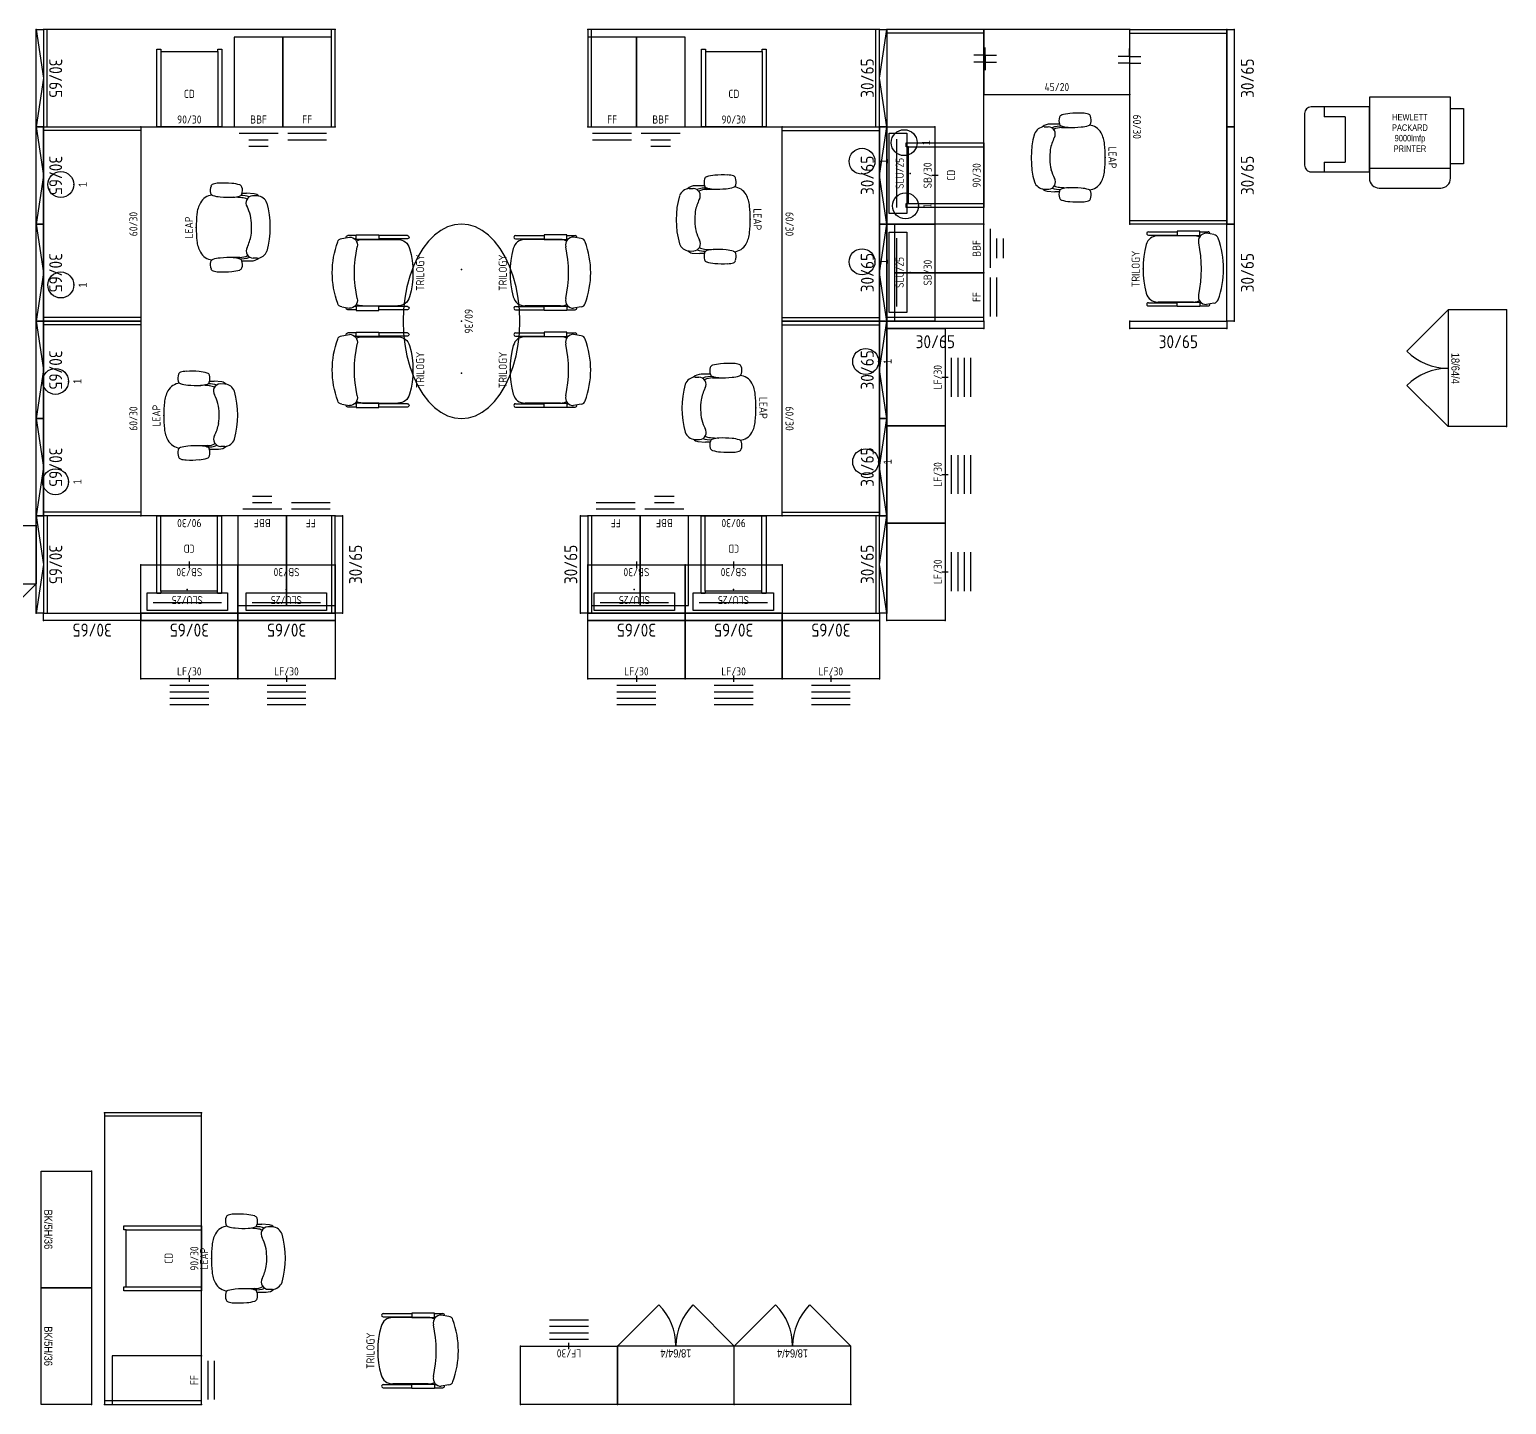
# Model space of a CAD drawing. Extents: x 13 to 2552, y -79 to 935.
# Drawn here: x 624 to 1079.7, y 511.1 to 935.3 of the extents above; entities that cross this region are included whole.
import ezdxf
from ezdxf.enums import TextEntityAlignment as Align

# ---------------------------------------------------------------- set-up
doc = ezdxf.new("R2010")
doc.units = 0
doc.header["$LTSCALE"] = 0.375
doc.header["$MEASUREMENT"] = 0
doc.layers.get('0').update_dxf_attribs({"lineweight": 0})
for name, color, linetype in [('A-EQPM-MOVE', 5, 'Continuous'), ('A-EQPM-TEXT', 7, 'Continuous'), ('A-FURN', 1, 'Continuous'), ('A-FURN-P-ELEC', 5, 'Continuous'), ('A-FURN-P-FILE', 1, 'Continuous'), ('A-FURN-P-FILE-T', 7, 'Continuous'), ('A-FURN-P-FREE', 1, 'Continuous'), ('A-FURN-P-FREE-T', 7, 'Continuous'), ('A-FURN-P-LGHT', 1, 'Continuous'), ('A-FURN-P-LGHT-T', 7, 'Continuous'), ('A-FURN-P-PEDS', 1, 'Continuous'), ('A-FURN-P-PEDS-T', 7, 'Continuous'), ('A-FURN-P-PNLS-65', 3, 'Continuous'), ('A-FURN-P-PNLS-65-T', 3, 'Continuous'), ('A-FURN-P-POWR', 5, 'Continuous'), ('A-FURN-P-POWR-T', 7, 'Continuous'), ('A-FURN-P-SEAT', 1, 'Continuous'), ('A-FURN-P-SEAT-T', 7, 'Continuous'), ('A-FURN-P-STOR', 1, 'Continuous'), ('A-FURN-P-STOR-T', 7, 'Continuous'), ('A-FURN-P-TOPS', 1, 'Continuous'), ('A-FURN-P-TOPS-T', 7, 'Continuous'), ('A-FURN-P-WKSF', 1, 'Continuous'), ('A-FURN-P-WKSF-BRK', 1, 'Continuous'), ('A-FURN-P-WKSF-BRK-T', 7, 'Continuous'), ('A-FURN-P-WKSF-T', 7, 'Continuous')]:
    doc.layers.add(name, color=color, linetype=linetype)
doc.styles.add('Notes', font='architxt.shx')
doc.styles.get("Standard").update_dxf_attribs({"font": 'ARIALN.TTF'})

# ---------------------------------------------------------------- blocks, each defined once
blk = doc.blocks.new('P_98213')
at = {"layer": 'A-FURN-P-PNLS-65'}
for p, q in [((0, 0), (0, 2.25)), ((0, 2.25), (30, 2.25)), ((30, 0), (0, 0)), ((30, 2.25), (30, 0))]:
    blk.add_line(p, q, dxfattribs=at)
for p in [(0, 2.25), (0, 0), (30, 2.25), (30, 0)]:
    blk.add_point(p, dxfattribs=at)
at = {"layer": 'A-FURN-P-PNLS-65-T', "style": 'Notes'}
blk.add_attdef('CAPTG', text='', height=4, dxfattribs=at).set_placement((15, 3.25), align=Align.CENTER)
at = {"layer": 'A-FURN-P-PNLS-65-T', "style": 'Notes', "flags": 1}
for tag in ['CAPPN', 'CAPMG', 'CAPMC', 'CAPQT', 'CAPDH', 'CAPGC']:
    blk.add_attdef(tag, (0, 0), '', height=0.001, dxfattribs=at)
blk = doc.blocks.new('P_9283A')
at = {"layer": 'A-FURN-P-FREE'}
for p, q in [((0, 0), (0, -30)), ((90, 0), (0, 0)), ((1.125, -30), (1.125, 0)), ((88.875, -30), (88.875, 0)), ((90, -30), (90, 0)), ((0, -30), (90, -30))]:
    blk.add_line(p, q, dxfattribs=at)
for p in [(0, 0), (90, 0), (0, -30), (90, -30)]:
    blk.add_point(p, dxfattribs=at)
at = {"layer": 'A-FURN-P-FREE-T', "style": 'Notes', "flags": 1}
for tag in ['CAPPN', 'CAPMG', 'CAPMC', 'CAPQT', 'CAPDH', 'CAPGC']:
    blk.add_attdef(tag, (0, 0), '', height=0.001, dxfattribs=at)
at = {"layer": 'A-FURN-P-FREE-T', "style": 'Notes'}
blk.add_attdef('CAPTG', text='', height=2.5, dxfattribs=at).set_placement((45, -29), align=Align.CENTER)
blk = doc.blocks.new('P_9259A')
at = {"layer": 'A-FURN-P-FREE'}
for p, q in [((0, 0), (60, 0)), ((0, -30), (0, 0)), ((1.125, -30), (1.125, 0)), ((58.875, -30), (58.875, 0)), ((60, 0), (60, -30)), ((60, -30), (0, -30))]:
    blk.add_line(p, q, dxfattribs=at)
for p in [(0, 0), (60, 0), (0, -30), (60, -30)]:
    blk.add_point(p, dxfattribs=at)
at = {"layer": 'A-FURN-P-FREE-T', "style": 'Notes', "flags": 1}
for tag in ['CAPPN', 'CAPMG', 'CAPMC', 'CAPQT', 'CAPDH', 'CAPGC']:
    blk.add_attdef(tag, (0, 0), '', height=0.001, dxfattribs=at)
at = {"layer": 'A-FURN-P-FREE-T', "style": 'Notes'}
blk.add_attdef('CAPTG', text='', height=2.5, dxfattribs=at).set_placement((30, -29), align=Align.CENTER)
blk = doc.blocks.new('P_99004BEWP')
at = {"layer": 'A-FURN-P-WKSF'}
for p, q in [((45, 0), (0, 0)), ((0, 0), (0, -20)), ((45, -20), (45, 0)), ((0, -20), (45, -20))]:
    blk.add_line(p, q, dxfattribs=at)
for p in [(0, 0), (45, 0), (0, -20), (45, -20)]:
    blk.add_point(p, dxfattribs=at)
at = {"layer": 'A-FURN-P-WKSF-T', "style": 'Notes', "flags": 1}
for tag in ['CAPPN', 'CAPMG', 'CAPMC', 'CAPQT', 'CAPDH', 'CAPGC']:
    blk.add_attdef(tag, (0, 0), '', height=0.001, dxfattribs=at)
at = {"layer": 'A-FURN-P-WKSF-T', "style": 'Notes'}
blk.add_attdef('CAPTG', text='', height=2.5, dxfattribs=at).set_placement((22.5, -19), align=Align.CENTER)
blk = doc.blocks.new('P_99365')
at = {"layer": 'A-FURN-P-WKSF-BRK'}
for p, q in [((0, 0), (-3.5, 0)), ((0, 0), (0, 2.4375)), ((0, 0), (0, -4.5625)), ((0, 0), (3.5, 0)), ((0, -2.125), (-3.5, -2.125)), ((0, -2.125), (3.5, -2.125))]:
    blk.add_line(p, q, dxfattribs=at)
blk.add_point((0, 0), dxfattribs=at)
at = {"layer": 'A-FURN-P-WKSF-BRK-T', "style": 'Notes', "flags": 1}
for tag, p in [('CAPPN', (0, 0)), ('CAPMG', (0, 0)), ('CAPMC', (0, 0)), ('CAPQT', (0, 0)), ('CAPDH', (0, 0)), ('CAPGC', (0, 0)), ('CAPTG', (8, -1.25))]:
    blk.add_attdef(tag, p, '', height=0.001, dxfattribs=at)
blk = doc.blocks.new('P_99409')
at = {"layer": 'A-FURN-P-PEDS'}
for p, q in [((-10, 24), (-8.75, 24)), ((-10, 0), (-10, 24)), ((-8.75, 24), (-8.75, 23.25)), ((-8.75, 23.25), (8.75, 23.25)), ((-8.75, 23.25), (-8.75, 0)), ((8.75, 24), (10, 24)), ((8.75, 23.25), (8.75, 24)), ((8.75, 23.25), (8.75, 0)), ((10, 24), (10, 0)), ((10, 0), (-10, 0))]:
    blk.add_line(p, q, dxfattribs=at)
blk.add_point((0, 0), dxfattribs=at)
at = {"layer": 'A-FURN-P-PEDS-T', "style": 'Notes'}
blk.add_attdef('CAPTG', text='', height=2.5, dxfattribs=at).set_placement((0, 1), align=Align.CENTER)
at = {"layer": 'A-FURN-P-PEDS-T', "style": 'Notes', "flags": 1}
for tag in ['CAPPN', 'CAPMG', 'CAPMC', 'CAPQT', 'CAPDH', 'CAPGC']:
    blk.add_attdef(tag, (0, 0), '', height=0.001, dxfattribs=at)
blk = doc.blocks.new('P_9U947')
at = {"layer": 'A-FURN-P-PEDS'}
for p, q in [((0, 27.625), (0, 0)), ((15, 27.625), (0, 27.625)), ((15, 0), (15, 27.625)), ((0, 0), (15, 0)), ((1.5, -2), (13.5, -2)), ((1.5, -4), (13.5, -4))]:
    blk.add_line(p, q, dxfattribs=at)
for p in [(0, 0), (15, 0)]:
    blk.add_point(p, dxfattribs=at)
at = {"layer": 'A-FURN-P-PEDS-T', "style": 'Notes', "flags": 1}
for tag in ['CAPPN', 'CAPMG', 'CAPMC', 'CAPQT', 'CAPDH', 'CAPGC']:
    blk.add_attdef(tag, (0, 0), '', height=0.001, dxfattribs=at)
at = {"layer": 'A-FURN-P-PEDS-T', "style": 'Notes'}
blk.add_attdef('CAPTG', text='', height=2.5, dxfattribs=at).set_placement((7.5, 1), align=Align.CENTER)
blk = doc.blocks.new('P_9U948')
at = {"layer": 'A-FURN-P-PEDS'}
for p, q in [((0, 27.625), (0, 0)), ((15, 27.625), (0, 27.625)), ((15, 0), (15, 27.625)), ((0, 0), (15, 0)), ((1.5, -2), (13.5, -2)), ((4.5, -4), (10.5, -4)), ((4.5, -6), (10.5, -6))]:
    blk.add_line(p, q, dxfattribs=at)
for p in [(0, 0), (15, 0)]:
    blk.add_point(p, dxfattribs=at)
at = {"layer": 'A-FURN-P-PEDS-T', "style": 'Notes', "flags": 1}
for tag in ['CAPPN', 'CAPMG', 'CAPMC', 'CAPQT', 'CAPDH', 'CAPGC']:
    blk.add_attdef(tag, (0, 0), '', height=0.001, dxfattribs=at)
at = {"layer": 'A-FURN-P-PEDS-T', "style": 'Notes'}
blk.add_attdef('CAPTG', text='', height=2.5, dxfattribs=at).set_placement((7.5, 1), align=Align.CENTER)
blk = doc.blocks.new('P_9BBL3015')
at = {"layer": 'A-FURN-P-STOR'}
for p, q in [((0, 0), (30, 0)), ((0, -14.875), (0, 0)), ((30, 0), (30, -14.875)), ((30, -14.875), (0, -14.875)), ((15, -15.875), (15, -13.875))]:
    blk.add_line(p, q, dxfattribs=at)
for p in [(0, 0), (30, 0), (0, -14.875), (30, -14.875)]:
    blk.add_point(p, dxfattribs=at)
at = {"layer": 'A-FURN-P-STOR-T', "style": 'Notes', "flags": 1}
for tag in ['CAPPN', 'CAPMG', 'CAPMC', 'CAPQT', 'CAPDH', 'CAPGC']:
    blk.add_attdef(tag, (0, 0), '', height=0.001, dxfattribs=at)
at = {"layer": 'A-FURN-P-STOR-T', "style": 'Notes'}
blk.add_attdef('CAPTG', text='', height=2.5, dxfattribs=at).set_placement((15, -13.875), align=Align.CENTER)
blk = doc.blocks.new('P_LSB24KD')
at = {"layer": 'A-FURN-P-LGHT'}
for p, q in [((-12.375, 6.5), (12.375, 6.5)), ((-12.375, 1), (-12.375, 6.5)), ((12.375, 6.5), (12.375, 1)), ((12.375, 1), (-12.375, 1)), ((-10.5625, 4.125), (10.5625, 4.125))]:
    blk.add_line(p, q, dxfattribs=at)
blk.add_point((0, 0), dxfattribs=at)
at = {"layer": 'A-FURN-P-LGHT-T', "style": 'Notes'}
blk.add_attdef('CAPTG', text='', height=2.5, dxfattribs=at).set_placement((0, 2), align=Align.CENTER)
at = {"layer": 'A-FURN-P-LGHT-T', "style": 'Notes', "flags": 1}
for tag in ['CAPPN', 'CAPMG', 'CAPMC', 'CAPQT', 'CAPDH', 'CAPGC']:
    blk.add_attdef(tag, (0, 0), '', height=0.001, dxfattribs=at)
blk = doc.blocks.new('P_421482N')
at = {"layer": 'A-FURN-P-SEAT'}
for p, q in [((-11.4375, -1.65625), (-11.4375, -10.5)), ((-10.4375, -1.65625), (-10.4375, -10.5)), ((10.4375, -1.65625), (10.4375, -10.5)), ((11.4375, -1.65625), (11.4375, -10.5)), ((-10.21875, -15.5625), (-10.21875, -4.625)), ((10.21875, -15.5625), (10.21875, -4.625)), ((-11.625, -17.53125), (-11.625, -10.5)), ((-11.625, -10.5), (-10.28125, -10.5)), ((-10.28125, -10.5), (-10.28125, -17.53125)), ((10.28125, -10.5), (10.28125, -17.53125)), ((11.625, -10.5), (10.28125, -10.5)), ((11.625, -17.53125), (11.625, -10.5)), ((-10.28125, -17.53125), (-11.625, -17.53125)), ((-11.4375, -17.53125), (-11.4375, -20.09375)), ((-10.4375, -17.53125), (-10.4375, -17.9375)), ((-10.28125, -16.5625), (-10.125, -16.53125)), ((10.28125, -16.5625), (10.125, -16.53125)), ((10.28125, -17.53125), (11.625, -17.53125)), ((10.4375, -17.53125), (10.4375, -17.9375)), ((11.4375, -17.53125), (11.4375, -20.09375)), ((-10.5625, -21.90625), (-10.96875, -19.5625)), ((10.5625, -21.90625), (10.96875, -19.5625))]:
    blk.add_line(p, q, dxfattribs=at)
for centre, radius, start, end in [((0, -28.625), 28.625, 74.8107136, 105.1841277), ((-10.9375, -1.65625), 0.49829, 359.9927973, 180.0071904), ((-6.53125, -4.5625), 3.69809, 105.184319, 180.7989049), ((6.53125, -4.5625), 3.69809, 359.2010965, 74.8156792), ((10.9375, -1.65625), 0.49829, 359.9927973, 180.0071904), ((-8.53125, -19.5625), 2.45623, 77.8075821, 179.932673), ((-5.875, -15.5625), 4.34913, 179.9996225, 206.0027811), ((0, 19.84375), 37.875, 257.8075939, 282.1924074), ((8.53125, -19.5625), 2.45623, 0.0673306, 102.1924161), ((5.875, -15.5625), 4.34913, 333.9972066, 0.0003806), ((-10.9375, -20.09375), 0.5, 180.000005, 282.3639818), ((-8.96875, -21.71875), 1.58783, 187.7462728, 249.9294352), ((8.96875, -21.71875), 1.58783, 290.0705662, 352.2537286), ((10.9375, -20.09375), 0.5, 257.6360196, 0), ((0, 2.875), 27.75, 249.9202007, 290.0704842)]:
    blk.add_arc(centre, radius, start, end, dxfattribs=at)
blk.add_point((0, 0), dxfattribs=at)
at = {"layer": 'A-FURN-P-SEAT-T', "style": 'Notes'}
blk.add_attdef('CAPTG', text='', height=2.5, dxfattribs=at).set_placement((0, 1), align=Align.CENTER)
at = {"layer": 'A-FURN-P-SEAT-T', "style": 'Notes', "flags": 1}
for tag in ['CAPPN', 'CAPMG', 'CAPMC', 'CAPQT', 'CAPDH', 'CAPGC']:
    blk.add_attdef(tag, (0, 0), '', height=0.001, dxfattribs=at)
blk = doc.blocks.new('P_462LEAP9L')
at = {"layer": 'A-FURN-P-SEAT'}
for p, q in [((-9.21875, -13.4375), (-9.3125, -10.46875)), ((9.15625, -14.0625), (9.34375, -11.46875)), ((-10.34375, -14.09375), (-10.34375, -16.90625)), ((-9.5, -18.875), (-9.5, -17.59375)), ((9.75, -18.875), (9.78125, -17.40625)), ((10.40625, -17.90625), (10.59375, -15.53125)), ((10.59375, -14.15625), (10.59375, -15.53125))]:
    blk.add_line(p, q, dxfattribs=at)
for centre, radius, start, end in [((-12.40625, -5.46875), 1, 110.3692454, 163.3426763), ((-11.5, -7.9375), 3.60212, 75.3858087, 110.3701811), ((-10.84375, -5.40625), 1, 16.2003396, 75.3858087), ((-5.40625, -5.3125), 4.60309, 118.7516633, 175.0895908), ((-3.25, -9.21875), 9.05777, 95.4173329, 118.7517589), ((0, -43.46875), 43.46307, 84.5825082, 95.4175583), ((3.25, -9.21875), 9.05777, 61.2482392, 84.5826721), ((5.40625, -5.3125), 4.60309, 4.9104113, 61.2483349), ((10.84375, -5.40625), 1, 104.6141963, 163.7996569), ((11.5, -7.9375), 3.60212, 69.6298239, 104.6141963), ((12.40625, -5.46875), 1, 16.657327, 69.6307528), ((12.28125, -8.46875), 25.98489, 176.5712091, 185.4703308), ((-6.15625, -7.34375), 7.54303, 163.3426763, 176.5713183), ((-22.1875, -8.6875), 12.82375, 5.8346362, 16.2003396), ((-37.0625, -10.21875), 27.76665, 357.4560651, 5.8346084), ((37.0625, -10.21875), 27.76665, 174.1653979, 182.5439499), ((22.1875, -8.6875), 12.82375, 163.7996569, 174.1653706), ((6.15625, -7.34375), 7.54303, 3.428686, 16.657327), ((-12.28125, -8.46875), 25.98489, 354.5296569, 3.4287917), ((0.21875, -9.625), 13.88466, 185.4703582, 195.9393033), ((-12.15625, -13.15625), 1, 195.9393033, 254.01744), ((-10.625, -13.125), 1, 289.1721504, 347.0184978), ((-24.4375, -9.9375), 15.1794, 347.0184705, 354.2156321), ((-3.03125, -14), 6.60861, 172.5780073, 202.0103716), ((-4.40625, -13.59375), 4.81682, 178.0385113, 208.2729037), ((24.4375, -9.9375), 15.1794, 185.7843693, 192.9815172), ((10.625, -13.125), 1, 192.9815172, 250.8278509), ((12.15625, -13.15625), 1, 285.9825341, 344.0606981), ((-0.21875, -9.625), 13.88466, 344.0606981, 354.5296569), ((-11.46875, -10.6875), 3.57363, 254.017358, 289.1726422), ((-6.71875, -16.9375), 3.62425, 179.6151648, 221.2134348), ((-7.25, -17.625), 2.22994, 60.3226871, 179.2373461), ((1.03125, -0.625), 16.70801, 244.4709665, 257.9539785), ((0, 1.0625), 18.17117, 262.2666146, 281.8116927), ((-1.65625, 1.15625), 18.68013, 286.7419965, 295.6038117), ((7.5625, -17.5625), 2.21245, 4.2927833, 121.4660078), ((3.84375, -13.5625), 5.35026, 336.3257547, 354.3563886), ((2.96875, -14.09375), 6.84958, 340.4181036, 3.2144834), ((7.84375, -17.46875), 2.60135, 315.2492116, 350.2383037), ((11.46875, -10.6875), 3.57363, 250.8273592, 285.9826433), ((-6, -18.53125), 3.53954, 185.252038, 248.419936), ((0.125, 5.125), 27.96808, 254.6320751, 285.3679263), ((6.28125, -18.59375), 3.47662, 290.9403225, 355.3876652)]:
    blk.add_arc(centre, radius, start, end, dxfattribs=at)
blk.add_point((0, 0), dxfattribs=at)
at = {"layer": 'A-FURN-P-SEAT-T', "style": 'Notes'}
blk.add_attdef('CAPTG', text='', height=2.5, dxfattribs=at).set_placement((0, 1), align=Align.CENTER)
at = {"layer": 'A-FURN-P-SEAT-T', "style": 'Notes', "flags": 1}
for tag in ['CAPPN', 'CAPMG', 'CAPMC', 'CAPQT', 'CAPDH', 'CAPGC']:
    blk.add_attdef(tag, (0, 0), '', height=0.001, dxfattribs=at)
blk = doc.blocks.new('P_9LF18305F')
at = {"layer": 'A-FURN-P-FILE'}
for p, q in [((0, -18), (0, 0)), ((0, 0), (30, 0)), ((30, 0), (30, -18)), ((30, -18), (0, -18)), ((15, -17), (15, -19)), ((9, -20), (21, -20)), ((9, -22), (21, -22)), ((9, -24), (21, -24)), ((9, -26), (21, -26))]:
    blk.add_line(p, q, dxfattribs=at)
for p in [(0, 0), (30, 0), (0, -18), (30, -18)]:
    blk.add_point(p, dxfattribs=at)
at = {"layer": 'A-FURN-P-FILE-T', "style": 'Notes', "flags": 1}
for tag in ['CAPPN', 'CAPMG', 'CAPMC', 'CAPQT', 'CAPDH', 'CAPGC']:
    blk.add_attdef(tag, (0, 0), '', height=0.001, dxfattribs=at)
at = {"layer": 'A-FURN-P-FILE-T', "style": 'Notes'}
blk.add_attdef('CAPTG', text='', height=2.5, dxfattribs=at).set_placement((15, -17), align=Align.CENTER)
blk = doc.blocks.new('P_98213P3')
at = {"layer": 'A-FURN-P-PNLS-65'}
for p, q in [((0, 0), (0, 2.25)), ((0, 2.25), (30, 2.25)), ((30, 0), (0, 0)), ((30, 2.25), (30, 0))]:
    blk.add_line(p, q, dxfattribs=at)
for p in [(0, 2.25), (0, 0), (30, 2.25), (30, 0)]:
    blk.add_point(p, dxfattribs=at)
at = {"layer": 'A-FURN-P-POWR'}
for p, q in [((0, 0), (15, 2.25)), ((15, 2.25), (30, 0))]:
    blk.add_line(p, q, dxfattribs=at)
at = {"layer": 'A-FURN-P-PNLS-65-T', "style": 'Notes'}
blk.add_attdef('CAPTG', text='', height=4, dxfattribs=at).set_placement((15.03125, 4), align=Align.CENTER)
at = {"layer": 'A-FURN-P-PNLS-65-T', "style": 'Notes', "flags": 1}
for tag in ['CAPPN', 'CAPMG', 'CAPMC', 'CAPQT', 'CAPDH', 'CAPGC']:
    blk.add_attdef(tag, (0, 0), '', height=0.001, dxfattribs=at)
blk = doc.blocks.new('P_730581')
at = {"layer": 'A-FURN-P-FILE'}
for p, q in [((0, 0), (0, -18)), ((0, 0), (36, 0)), ((36, 0), (36, -18)), ((0, -18), (12.71875, -30.71875)), ((0, -18), (36, -18)), ((36, -18), (23.28125, -30.71875))]:
    blk.add_line(p, q, dxfattribs=at)
for centre, start, end in [((0, -18), 314.9999917, 0), ((36, -18), 180.000005, 224.999996)]:
    blk.add_arc(centre, 18, start, end, dxfattribs=at)
for p in [(0, 0), (36, 0)]:
    blk.add_point(p, dxfattribs=at)
at = {"layer": 'A-FURN-P-FILE-T', "flags": 1}
for tag in ['CAPPN', 'CAPMG', 'CAPMC', 'CAPQT', 'CAPDH', 'CAPGC']:
    blk.add_attdef(tag, (0, 0), '', height=0.001, dxfattribs=at)
at = {"layer": 'A-FURN-P-FILE-T'}
blk.add_attdef('CAPTG', text='', height=2.5, dxfattribs=at).set_placement((18, -17), align=Align.CENTER)
blk = doc.blocks.new('P_CLEJ3660')
at = {"layer": 'A-FURN-P-TOPS'}
for p, q in [((-17.03125, 14.8125), (-19.90625, 13.46875)), ((-13.9375, 15.9375), (-17.03125, 14.8125)), ((-10.625, 16.84375), (-13.9375, 15.9375)), ((-7.1875, 17.46875), (-10.625, 16.84375)), ((-3.625, 17.875), (-7.1875, 17.46875)), ((0, 18), (-3.625, 17.875)), ((3.625, 17.875), (0, 18)), ((7.1875, 17.46875), (3.625, 17.875)), ((10.625, 16.84375), (7.1875, 17.46875)), ((13.9375, 15.9375), (10.625, 16.84375)), ((17.03125, 14.8125), (13.9375, 15.9375)), ((19.90625, 13.46875), (17.03125, 14.8125)), ((-24.6875, 10.21875), (-26.5625, 8.375)), ((-22.46875, 11.9375), (-24.6875, 10.21875)), ((-19.90625, 13.46875), (-22.46875, 11.9375)), ((22.46875, 11.9375), (19.90625, 13.46875)), ((24.6875, 10.21875), (22.46875, 11.9375)), ((26.5625, 8.375), (24.6875, 10.21875)), ((-28.0625, 6.375), (-29.125, 4.3125)), ((-26.5625, 8.375), (-28.0625, 6.375)), ((28.0625, 6.375), (26.5625, 8.375)), ((29.125, 4.3125), (28.0625, 6.375)), ((-29.78125, 2.15625), (-30, 0)), ((-30, 0), (-29.78125, -2.15625)), ((-29.125, 4.3125), (-29.78125, 2.15625)), ((29.78125, 2.15625), (29.125, 4.3125)), ((30, 0), (29.78125, 2.15625)), ((29.78125, -2.15625), (30, 0)), ((-29.78125, -2.15625), (-29.125, -4.3125)), ((-29.125, -4.3125), (-28.0625, -6.375)), ((28.0625, -6.375), (29.125, -4.3125)), ((29.125, -4.3125), (29.78125, -2.15625)), ((-28.0625, -6.375), (-26.5625, -8.375)), ((-26.5625, -8.375), (-24.6875, -10.21875)), ((24.6875, -10.21875), (26.5625, -8.375)), ((26.5625, -8.375), (28.0625, -6.375)), ((-24.6875, -10.21875), (-22.46875, -11.9375)), ((-22.46875, -11.9375), (-19.90625, -13.46875)), ((-19.90625, -13.46875), (-17.03125, -14.8125)), ((17.03125, -14.8125), (19.90625, -13.46875)), ((19.90625, -13.46875), (22.46875, -11.9375)), ((22.46875, -11.9375), (24.6875, -10.21875)), ((-17.03125, -14.8125), (-13.9375, -15.9375)), ((-13.9375, -15.9375), (-10.625, -16.84375)), ((-10.625, -16.84375), (-7.1875, -17.46875)), ((-7.1875, -17.46875), (-3.625, -17.875)), ((-3.625, -17.875), (0, -18)), ((0, -18), (3.625, -17.875)), ((3.625, -17.875), (7.1875, -17.46875)), ((7.1875, -17.46875), (10.625, -16.84375)), ((10.625, -16.84375), (13.9375, -15.9375)), ((13.9375, -15.9375), (17.03125, -14.8125))]:
    blk.add_line(p, q, dxfattribs=at)
for p in [(-16, 0), (0, 0), (16, 0)]:
    blk.add_point(p, dxfattribs=at)
at = {"layer": 'A-FURN-P-TOPS-T', "style": 'Notes'}
blk.add_attdef('CAPTG', text='', height=2.5, dxfattribs=at).set_placement((0, 1), align=Align.CENTER)
at = {"layer": 'A-FURN-P-TOPS-T', "style": 'Notes', "flags": 1}
for tag in ['CAPPN', 'CAPMG', 'CAPMC', 'CAPQT', 'CAPDH', 'CAPGC']:
    blk.add_attdef(tag, (0, 0), '', height=0.001, dxfattribs=at)
blk = doc.blocks.new('P_W45BC3672')
at = {"layer": 'A-FURN-P-FILE'}
for p, q in [((0, -15.5625), (0, 0)), ((0, 0), (36, 0)), ((36, 0), (36, -15.5625)), ((36, -15.5625), (0, -15.5625))]:
    blk.add_line(p, q, dxfattribs=at)
for p in [(0, 0), (36, 0)]:
    blk.add_point(p, dxfattribs=at)
at = {"layer": 'A-FURN-P-FILE-T', "flags": 1}
for tag in ['CAPPN', 'CAPMG', 'CAPMC', 'CAPQT', 'CAPDH', 'CAPGC']:
    blk.add_attdef(tag, (0, 0), '', height=0.001, dxfattribs=at)
at = {"layer": 'A-FURN-P-FILE-T'}
blk.add_attdef('CAPTG', text='', height=2.5, dxfattribs=at).set_placement((18, -14.5625), align=Align.CENTER)
blk = doc.blocks.new('P_986831DA15S')
at = {"layer": 'A-FURN-P-ELEC'}
blk.add_circle((0, 4), 4, dxfattribs=at)
blk.add_point((0, 0), dxfattribs=at)
at = {"layer": 'A-FURN-P-POWR-T', "flags": 1}
for tag in ['CAPPN', 'CAPMG', 'CAPMC', 'CAPQT', 'CAPDH', 'CAPGC']:
    blk.add_attdef(tag, (0, 0), '', height=0.001, dxfattribs=at)
at = {"layer": 'A-FURN-P-POWR-T'}
blk.add_attdef('CAPTG', text='', height=2.5, dxfattribs=at).set_placement((0, -4), align=Align.CENTER)
blk = doc.blocks.new('hp9000lmfp')
at = {"layer": 'A-EQPM-MOVE'}
for p, q in [((25, 0), (0, 0)), ((0, 0), (0, -25)), ((25, -25), (25, 0)), ((-14, -3), (-14, -6)), ((-7.5, -6), (-14, -6)), ((-7.5, -6), (-7.5, -20)), ((-14, -20), (-7.5, -20)), ((-14, -20), (-14, -23))]:
    blk.add_line(p, q, dxfattribs=at)
for points in [[(0, -3), (-18, -3, 0.414214), (-20, -5), (-20, -21, 0.414214), (-18, -23), (0, -23)], [(3, -28), (22, -28, 0.414214), (25, -25), (25, -22), (0, -22), (0, -25, 0.414214)]]:
    blk.add_lwpolyline(points, format="xyb", close=True, dxfattribs=at)
blk.add_lwpolyline([(25, -3.5), (29, -3.5), (29, -20.5), (25, -20.5)], close=True, dxfattribs=at)
at = {"layer": 'A-EQPM-TEXT'}
for s, p in [('PACKARD', (12.5, -9.38)), ('HEWLETT', (12.5, -6.14)), ('9000lmfp', (12.5, -12.62)), ('PRINTER', (12.5, -15.86))]:
    blk.add_text(s, height=2, dxfattribs=at).set_placement(p, align=Align.MIDDLE_CENTER)

msp = doc.modelspace()

# ---------------------------------------------------------------- block references
msp.add_blockref('hp9000lmfp', (1037.46, 914.37))
for name, p, rotation, values in [('P_CLEJ3660', (757.27, 845.25), 270, {'CAPTG': '60/36'}), ('P_421482N', (772.27, 860.25), 90, {'CAPTG': 'TRILOGY'}), ('P_421482N', (772.27, 830.25), 90, {'CAPTG': 'TRILOGY'}), ('P_9LF18305F', (888.5, 813), 90, {'CAPTG': 'LF/30'}), ('P_9LF18305F', (888.5, 783), 90, {'CAPTG': 'LF/30'}), ('P_9LF18305F', (888.5, 753), 90, {'CAPTG': 'LF/30'}), ('P_9LF18305F', (805.44, 511.13), 180, {'CAPTG': 'LF/30'})]:
    msp.add_blockref(name, p, dxfattribs=dict(rotation=rotation)).add_auto_attribs(values)
ref = msp.add_blockref('P_421482N', (742.27, 860.25), dxfattribs=dict(xscale=-1, rotation=270))
ref.add_attrib('CAPTG', 'TRILOGY', dxfattribs={"layer": 'A-FURN-P-SEAT-T', "height": 2.5, "rotation": 90, "style": 'Notes'}).set_placement((745.77, 860.25), align=Align.CENTER)
ref = msp.add_blockref('P_421482N', (742.27, 830.25), dxfattribs=dict(xscale=-1, rotation=270))
ref.add_attrib('CAPTG', 'TRILOGY', dxfattribs={"layer": 'A-FURN-P-SEAT-T', "height": 2.5, "rotation": 90, "style": 'Notes'}).set_placement((745.77, 830.25), align=Align.CENTER)
for p in [(658.28, 753), (688.28, 753), (796.25, 753), (826.25, 753), (856.25, 753)]:
    msp.add_blockref('P_9LF18305F', p).add_auto_attribs({'CAPTG': 'LF/30'})
at = {"layer": 'A-FURN'}
for name, p, rotation, values in [('P_98213P3', (626.03, 935.25), 270, {'CAPTG': '30/65'}), ('P_98213P3', (888.5, 905.25), 90, {'CAPTG': '30/65'}), ('P_9283A', (888.5, 845.25), 90, {'CAPTG': '90/30'}), ('P_9259A', (993.5, 935.25), 270, {'CAPTG': '60/30'}), ('P_462LEAP9L', (955.92, 895.77), 270, {'CAPTG': 'LEAP'}), ('P_98213P3', (626.03, 905.25), 270, {'CAPTG': '30/65'}), ('P_9259A', (628.28, 845.25), 90, {'CAPTG': '60/30'}), ('P_9259A', (886.25, 905.25), 270, {'CAPTG': '60/30'}), ('P_98213P3', (888.5, 875.25), 90, {'CAPTG': '30/65'}), ('P_9BBL3015', (888.5, 875.25), 90, {'CAPTG': 'SB/30'}), ('P_LSB24KD', (895.75, 890.89), 90, {'CAPTG': 'SLU/25'}), ('P_986831DA15S', (897.9, 900.35), 90, {'CAPTG': '1'}), ('P_986831DA15S', (884.88, 894.61), 90, {'CAPTG': '1'}), ('P_986831DA15S', (637.62, 887.44), 90, {'CAPTG': '1'}), ('P_462LEAP9L', (846.37, 876.71), 270, {'CAPTG': 'LEAP'}), ('P_462LEAP9L', (675.41, 874.2), 90, {'CAPTG': 'LEAP'}), ('P_986831DA15S', (898.28, 880.85), 90, {'CAPTG': '1'}), ('P_98213P3', (626.03, 875.25), 270, {'CAPTG': '30/65'}), ('P_98213P3', (888.5, 845.25), 90, {'CAPTG': '30/65'}), ('P_9BBL3015', (888.5, 845.25), 90, {'CAPTG': 'SB/30'}), ('P_9U948', (918.5, 860.25), 90, {'CAPTG': 'BBF'}), ('P_LSB24KD', (895.75, 860.33), 90, {'CAPTG': 'SLU/25'}), ('P_421482N', (967.59, 861.42), 90, {'CAPTG': 'TRILOGY'}), ('P_986831DA15S', (884.88, 863.63), 90, {'CAPTG': '1'}), ('P_986831DA15S', (637.62, 856.46), 90, {'CAPTG': '1'}), ('P_9U947', (918.5, 845.25), 90, {'CAPTG': 'FF'}), ('P_730581', (1079.75, 848.75), 270, {'CAPTG': '18/64/4'}), ('P_98213P3', (626.03, 845.25), 270, {'CAPTG': '30/65'}), ('P_9259A', (628.28, 785.25), 90, {'CAPTG': '60/30'}), ('P_9259A', (886.25, 845.25), 270, {'CAPTG': '60/30'}), ('P_98213P3', (888.5, 815.25), 90, {'CAPTG': '30/65'}), ('P_986831DA15S', (886.01, 832.87), 90, {'CAPTG': '1'}), ('P_986831DA15S', (635.99, 826.72), 90, {'CAPTG': '1'}), ('P_462LEAP9L', (665.39, 816.16), 90, {'CAPTG': 'LEAP'}), ('P_462LEAP9L', (848.15, 818.55), 270, {'CAPTG': 'LEAP'}), ('P_98213P3', (626.03, 815.25), 270, {'CAPTG': '30/65'}), ('P_98213P3', (888.5, 785.25), 90, {'CAPTG': '30/65'}), ('P_986831DA15S', (886.01, 801.9), 90, {'CAPTG': '1'}), ('P_986831DA15S', (635.99, 795.74), 90, {'CAPTG': '1'}), ('P_9U948', (703.28, 785.25), 180, {'CAPTG': 'BBF'}), ('P_9U947', (718.28, 785.25), 180, {'CAPTG': 'FF'}), ('P_9U947', (812.37, 785.25), 180, {'CAPTG': 'FF'}), ('P_9U948', (827.37, 785.25), 180, {'CAPTG': 'BBF'}), ('P_98213P3', (626.03, 785.25), 270, {'CAPTG': '30/65'}), ('P_9283A', (718.28, 755.25), 180, {'CAPTG': '90/30'}), ('P_98213', (796.25, 755.25), 90, {'CAPTG': '30/65'}), ('P_9283A', (886.25, 755.25), 180, {'CAPTG': '90/30'}), ('P_98213P3', (888.5, 755.25), 90, {'CAPTG': '30/65'}), ('P_9BBL3015', (688.28, 755.25), 180, {'CAPTG': 'SB/30'}), ('P_9BBL3015', (718.28, 755.25), 180, {'CAPTG': 'SB/30'}), ('P_9BBL3015', (826.25, 755.25), 180, {'CAPTG': 'SB/30'}), ('P_9BBL3015', (856.25, 755.25), 180, {'CAPTG': 'SB/30'}), ('P_LSB24KD', (672.64, 762.5), 180, {'CAPTG': 'SLU/25'}), ('P_LSB24KD', (703.21, 762.5), 180, {'CAPTG': 'SLU/25'}), ('P_LSB24KD', (810.61, 762.5), 180, {'CAPTG': 'SLU/25'}), ('P_LSB24KD', (841.17, 762.5), 180, {'CAPTG': 'SLU/25'}), ('P_98213', (658.28, 755.25), 180, {'CAPTG': '30/65'}), ('P_98213', (688.28, 755.25), 180, {'CAPTG': '30/65'}), ('P_98213', (718.28, 755.25), 180, {'CAPTG': '30/65'}), ('P_98213', (826.25, 755.25), 180, {'CAPTG': '30/65'}), ('P_98213', (856.25, 755.25), 180, {'CAPTG': '30/65'}), ('P_98213', (886.25, 755.25), 180, {'CAPTG': '30/65'}), ('P_9283A', (647.08, 511.13), 90, {'CAPTG': '90/30'}), ('P_W45BC3672', (643.08, 583.13), 270, {'CAPTG': 'BK/5H/36'}), ('P_462LEAP9L', (680.08, 556.13), 90, {'CAPTG': 'LEAP'}), ('P_W45BC3672', (643.08, 547.13), 270, {'CAPTG': 'BK/5H/36'}), ('P_421482N', (731.44, 527.71), 90, {'CAPTG': 'TRILOGY'}), ('P_730581', (841.44, 511.13), 180, {'CAPTG': '18/64/4'}), ('P_730581', (877.44, 511.13), 180, {'CAPTG': '18/64/4'}), ('P_9U947', (677.08, 511.13), 90, {'CAPTG': 'FF'})]:
    msp.add_blockref(name, p, dxfattribs=dict(at, rotation=rotation)).add_auto_attribs(values)
for name, p, values in [('P_9283A', (628.28, 935.25), {'CAPTG': '90/30'}), ('P_9283A', (796.25, 935.25), {'CAPTG': '90/30'}), ('P_99004BEWP', (918.5, 935.25), {'CAPTG': '45/20'}), ('P_9U948', (687.16, 905.25), {'CAPTG': 'BBF'}), ('P_9U947', (702.16, 905.25), {'CAPTG': 'FF'}), ('P_9U947', (796.25, 905.25), {'CAPTG': 'FF'}), ('P_9U948', (811.25, 905.25), {'CAPTG': 'BBF'}), ('P_730581', (590.03, 782.25), {'CAPTG': '18/64/4'})]:
    msp.add_blockref(name, p, dxfattribs=at).add_auto_attribs(values)
ref = msp.add_blockref('P_98213', (995.75, 905.25), dxfattribs=dict(at, rotation=90))
ref.add_attrib('CAPTG', '30/65', dxfattribs={"layer": 'A-FURN-P-PNLS-65-T', "height": 4, "rotation": 90, "style": 'Notes'}).set_placement((1001.8, 920.25), align=Align.CENTER)
ref = msp.add_blockref('P_99409', (673.28, 905.25), dxfattribs=at)
ref.add_attrib('CAPTG', 'CD', dxfattribs={"layer": 'A-FURN-P-PEDS-T', "height": 2.5, "style": 'Notes'}).set_placement((673.28, 914.16), align=Align.CENTER)
ref = msp.add_blockref('P_99409', (841.32, 905.25), dxfattribs=at)
ref.add_attrib('CAPTG', 'CD', dxfattribs={"layer": 'A-FURN-P-PEDS-T', "height": 2.5, "style": 'Notes'}).set_placement((841.32, 914.16), align=Align.CENTER)
for p in [(918.89, 927.31), (963.38, 926.97)]:
    msp.add_blockref('P_99365', p, dxfattribs=at)
ref = msp.add_blockref('P_98213', (995.75, 875.25), dxfattribs=dict(at, rotation=90))
ref.add_attrib('CAPTG', '30/65', dxfattribs={"layer": 'A-FURN-P-PNLS-65-T', "height": 4, "rotation": 90, "style": 'Notes'}).set_placement((1001.8, 890.25), align=Align.CENTER)
ref = msp.add_blockref('P_99409', (918.5, 890.32), dxfattribs=dict(at, rotation=90))
ref.add_attrib('CAPTG', 'CD', dxfattribs={"layer": 'A-FURN-P-PEDS-T', "height": 2.5, "rotation": 90, "style": 'Notes'}).set_placement((909.59, 890.32), align=Align.CENTER)
ref = msp.add_blockref('P_98213', (995.75, 845.25), dxfattribs=dict(at, rotation=90))
ref.add_attrib('CAPTG', '30/65', dxfattribs={"layer": 'A-FURN-P-PNLS-65-T', "height": 4, "rotation": 90, "style": 'Notes'}).set_placement((1001.8, 860.25), align=Align.CENTER)
ref = msp.add_blockref('P_98213', (888.5, 843), dxfattribs=at)
ref.add_attrib('CAPTG', '30/65', dxfattribs={"layer": 'A-FURN-P-PNLS-65-T', "height": 4, "style": 'Notes'}).set_placement((903.5, 836.95), align=Align.CENTER)
ref = msp.add_blockref('P_98213', (963.5, 843), dxfattribs=at)
ref.add_attrib('CAPTG', '30/65', dxfattribs={"layer": 'A-FURN-P-PNLS-65-T', "height": 4, "style": 'Notes'}).set_placement((978.5, 836.95), align=Align.CENTER)
ref = msp.add_blockref('P_99409', (673.21, 785.25), dxfattribs=dict(at, rotation=180))
ref.add_attrib('CAPTG', 'CD', dxfattribs={"layer": 'A-FURN-P-PEDS-T', "height": 2.5, "rotation": 180, "style": 'Notes'}).set_placement((673.21, 776.34), align=Align.CENTER)
ref = msp.add_blockref('P_98213', (720.53, 755.25), dxfattribs=dict(at, rotation=90))
ref.add_attrib('CAPTG', '30/65', dxfattribs={"layer": 'A-FURN-P-PNLS-65-T', "height": 4, "rotation": 90, "style": 'Notes'}).set_placement((726.59, 770.25), align=Align.CENTER)
ref = msp.add_blockref('P_99409', (841.25, 785.25), dxfattribs=dict(at, rotation=180))
ref.add_attrib('CAPTG', 'CD', dxfattribs={"layer": 'A-FURN-P-PEDS-T', "height": 2.5, "rotation": 180, "style": 'Notes'}).set_placement((841.25, 776.34), align=Align.CENTER)
ref = msp.add_blockref('P_99409', (677.08, 556.19), dxfattribs=dict(at, rotation=90))
ref.add_attrib('CAPTG', 'CD', dxfattribs={"layer": 'A-FURN-P-PEDS-T', "height": 2.5, "rotation": 90, "style": 'Notes'}).set_placement((668.16, 556.19), align=Align.CENTER)

doc.saveas('drawing.dxf')
